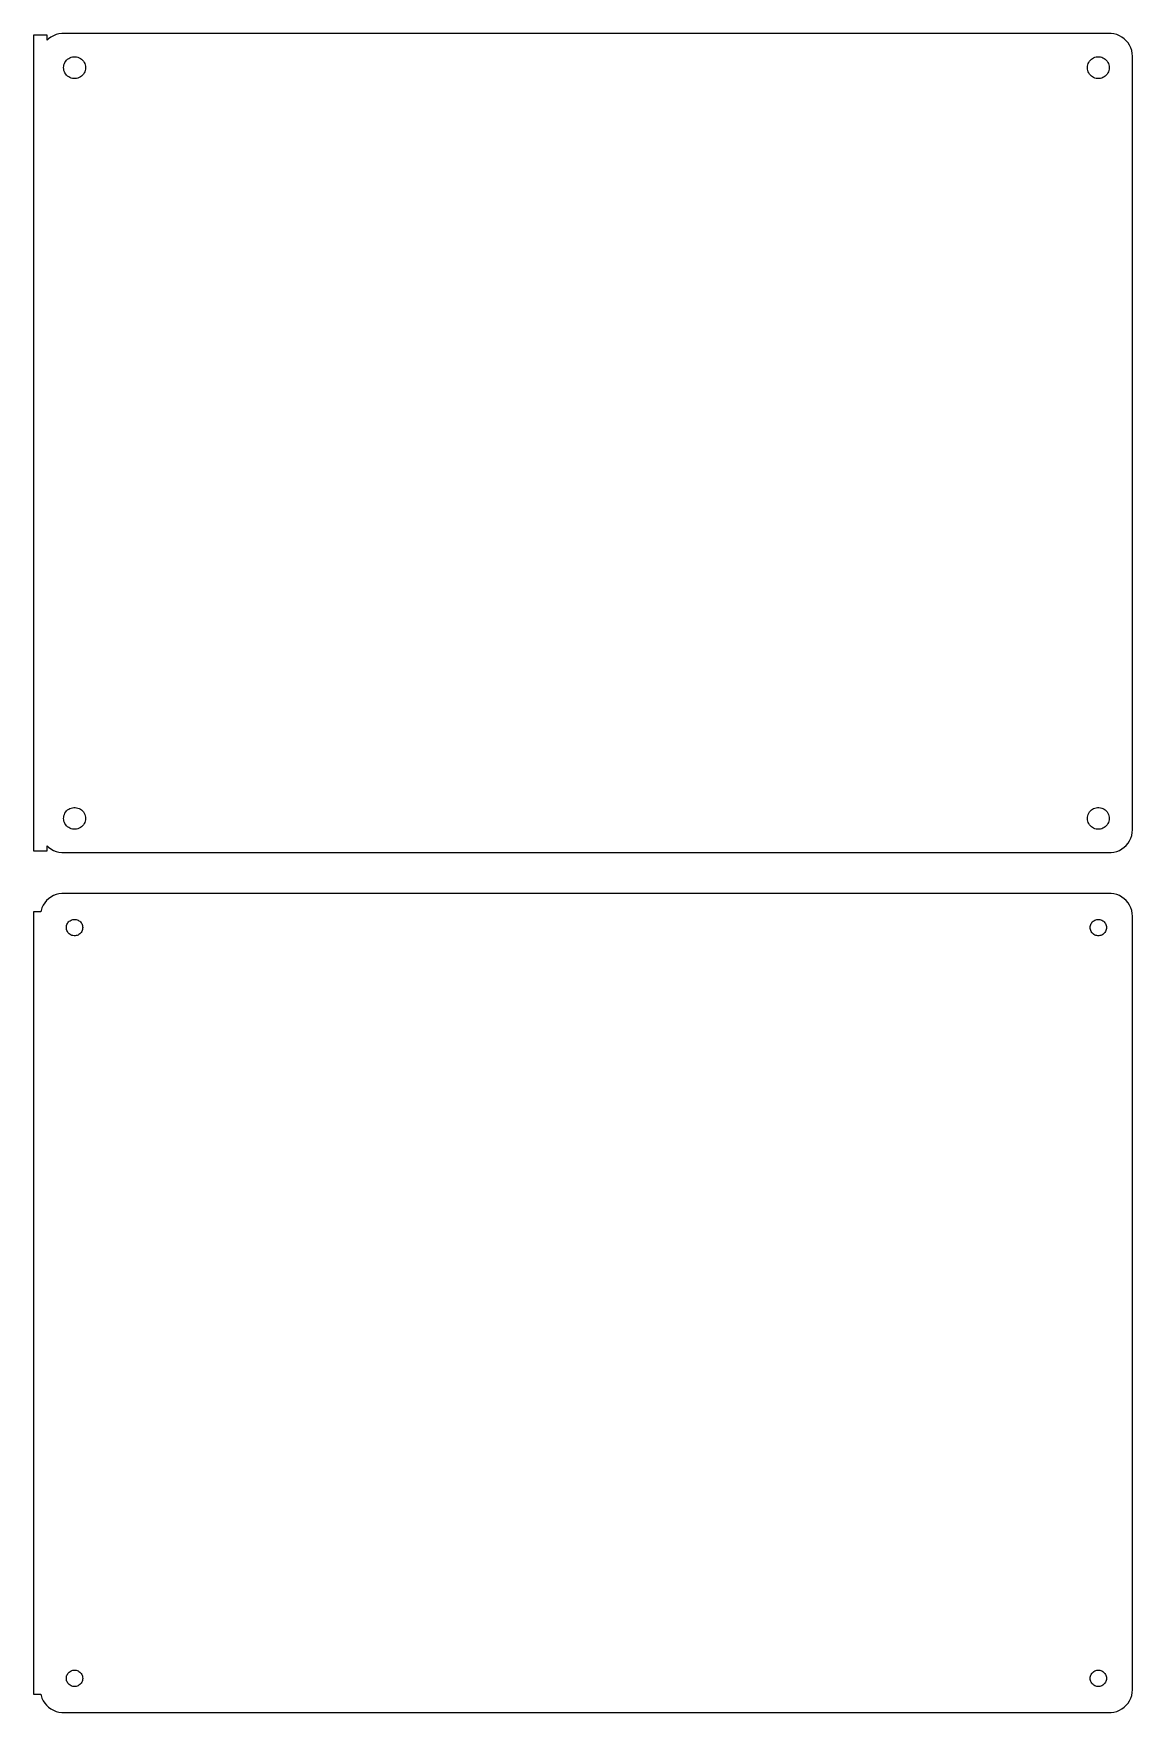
# Model space of a CAD drawing. Header units: metres. Extents: x -122 to 120, y 99 to 468.
import ezdxf

# ---------------------------------------------------------------- set-up
doc = ezdxf.new("R2010")
doc.units = ezdxf.units.M

msp = doc.modelspace()

# ---------------------------------------------------------------- linework, layer by layer
for p, q in [((-118.5, 467.615), (-121.5, 467.615)), ((-121.5, 467.615), (-121.5, 288.385)), ((-118.5, 466.559), (-118.5, 467.615)), ((-118.187, 466.853), (-118.5, 466.559)), ((-117.679, 467.222), (-118.187, 466.853)), ((-117.129, 467.524), (-117.679, 467.222)), ((-116.545, 467.755), (-117.129, 467.524)), ((-115.937, 467.911), (-116.545, 467.755)), ((-115.314, 467.99), (-115.937, 467.911)), ((115.314, 467.99), (-115.314, 467.99)), ((115.937, 467.911), (115.314, 467.99)), ((116.545, 467.755), (115.937, 467.911)), ((117.129, 467.524), (116.545, 467.755)), ((117.679, 467.222), (117.129, 467.524)), ((118.187, 466.853), (117.679, 467.222)), ((118.645, 466.423), (118.187, 466.853)), ((119.045, 465.939), (118.645, 466.423)), ((119.382, 465.409), (119.045, 465.939)), ((119.649, 464.841), (119.382, 465.409)), ((-114.825, 461.097), (-114.731, 461.383)), ((-114.731, 461.383), (-114.603, 461.656)), ((-114.603, 461.656), (-114.442, 461.911)), ((-114.442, 461.911), (-114.25, 462.143)), ((-114.25, 462.143), (-114.03, 462.349)), ((-114.03, 462.349), (-113.786, 462.526)), ((-113.786, 462.526), (-113.522, 462.672)), ((-113.522, 462.672), (-113.242, 462.783)), ((-113.242, 462.783), (-112.95, 462.857)), ((-112.95, 462.857), (-112.651, 462.895)), ((-112.651, 462.895), (-112.349, 462.895)), ((-112.349, 462.895), (-112.05, 462.857)), ((-112.05, 462.857), (-111.758, 462.783)), ((-111.758, 462.783), (-111.478, 462.672)), ((-111.478, 462.672), (-111.214, 462.526)), ((-111.214, 462.526), (-110.97, 462.349)), ((-110.97, 462.349), (-110.75, 462.143)), ((-110.75, 462.143), (-110.558, 461.911)), ((-110.558, 461.911), (-110.397, 461.656)), ((-110.397, 461.656), (-110.269, 461.383)), ((-110.269, 461.383), (-110.175, 461.097)), ((110.175, 461.097), (110.269, 461.383)), ((110.269, 461.383), (110.397, 461.656)), ((110.397, 461.656), (110.558, 461.911)), ((110.558, 461.911), (110.75, 462.143)), ((110.75, 462.143), (110.97, 462.349)), ((110.97, 462.349), (111.214, 462.526)), ((111.214, 462.526), (111.478, 462.672)), ((111.478, 462.672), (111.758, 462.783)), ((111.758, 462.783), (112.05, 462.857)), ((112.05, 462.857), (112.349, 462.895)), ((112.349, 462.895), (112.651, 462.895)), ((112.651, 462.895), (112.95, 462.857)), ((112.95, 462.857), (113.242, 462.783)), ((113.242, 462.783), (113.522, 462.672)), ((113.522, 462.672), (113.786, 462.526)), ((113.786, 462.526), (114.03, 462.349)), ((114.03, 462.349), (114.25, 462.143)), ((114.25, 462.143), (114.442, 461.911)), ((114.442, 461.911), (114.603, 461.656)), ((114.603, 461.656), (114.731, 461.383)), ((114.731, 461.383), (114.825, 461.097)), ((119.843, 464.243), (119.649, 464.841)), ((119.961, 463.627), (119.843, 464.243)), ((120, 463), (119.961, 463.627)), ((120, 293), (120, 463)), ((-114.9, 460.5), (-114.881, 460.801)), ((-114.881, 460.199), (-114.9, 460.5)), ((-114.881, 460.801), (-114.825, 461.097)), ((-114.825, 459.903), (-114.881, 460.199)), ((-114.731, 459.617), (-114.825, 459.903)), ((-114.603, 459.344), (-114.731, 459.617)), ((-114.442, 459.089), (-114.603, 459.344)), ((-114.25, 458.857), (-114.442, 459.089)), ((-114.03, 458.651), (-114.25, 458.857)), ((-113.786, 458.474), (-114.03, 458.651)), ((-113.522, 458.328), (-113.786, 458.474)), ((-113.242, 458.217), (-113.522, 458.328)), ((-112.95, 458.143), (-113.242, 458.217)), ((-112.651, 458.105), (-112.95, 458.143)), ((-112.349, 458.105), (-112.651, 458.105)), ((-112.05, 458.143), (-112.349, 458.105)), ((-111.758, 458.217), (-112.05, 458.143)), ((-111.478, 458.328), (-111.758, 458.217)), ((-111.214, 458.474), (-111.478, 458.328)), ((-110.97, 458.651), (-111.214, 458.474)), ((-110.75, 458.857), (-110.97, 458.651)), ((-110.558, 459.089), (-110.75, 458.857)), ((-110.397, 459.344), (-110.558, 459.089)), ((-110.269, 459.617), (-110.397, 459.344)), ((-110.175, 459.903), (-110.269, 459.617)), ((-110.175, 461.097), (-110.119, 460.801)), ((-110.119, 460.199), (-110.175, 459.903)), ((-110.119, 460.801), (-110.1, 460.5)), ((-110.1, 460.5), (-110.119, 460.199)), ((110.1, 460.5), (110.119, 460.801)), ((110.119, 460.199), (110.1, 460.5)), ((110.119, 460.801), (110.175, 461.097)), ((110.175, 459.903), (110.119, 460.199)), ((110.269, 459.617), (110.175, 459.903)), ((110.397, 459.344), (110.269, 459.617)), ((110.558, 459.089), (110.397, 459.344)), ((110.75, 458.857), (110.558, 459.089)), ((110.97, 458.651), (110.75, 458.857)), ((111.214, 458.474), (110.97, 458.651)), ((111.478, 458.328), (111.214, 458.474)), ((111.758, 458.217), (111.478, 458.328)), ((112.05, 458.143), (111.758, 458.217)), ((112.349, 458.105), (112.05, 458.143)), ((112.651, 458.105), (112.349, 458.105)), ((112.95, 458.143), (112.651, 458.105)), ((113.242, 458.217), (112.95, 458.143)), ((113.522, 458.328), (113.242, 458.217)), ((113.786, 458.474), (113.522, 458.328)), ((114.03, 458.651), (113.786, 458.474)), ((114.25, 458.857), (114.03, 458.651)), ((114.442, 459.089), (114.25, 458.857)), ((114.603, 459.344), (114.442, 459.089)), ((114.731, 459.617), (114.603, 459.344)), ((114.825, 459.903), (114.731, 459.617)), ((114.825, 461.097), (114.881, 460.801)), ((114.881, 460.199), (114.825, 459.903)), ((114.881, 460.801), (114.9, 460.5)), ((114.9, 460.5), (114.881, 460.199)), ((-114.9, 295.5), (-114.881, 295.801)), ((-114.881, 295.199), (-114.9, 295.5)), ((-114.881, 295.801), (-114.825, 296.097)), ((-114.825, 294.903), (-114.881, 295.199)), ((-114.825, 296.097), (-114.731, 296.383)), ((-114.731, 296.383), (-114.603, 296.656)), ((-114.603, 296.656), (-114.442, 296.911)), ((-114.442, 296.911), (-114.25, 297.143)), ((-114.25, 297.143), (-114.03, 297.349)), ((-114.03, 297.349), (-113.786, 297.526)), ((-113.786, 297.526), (-113.522, 297.672)), ((-113.522, 297.672), (-113.242, 297.783)), ((-113.242, 297.783), (-112.95, 297.857)), ((-112.95, 297.857), (-112.651, 297.895)), ((-112.651, 297.895), (-112.349, 297.895)), ((-112.349, 297.895), (-112.05, 297.857)), ((-112.05, 297.857), (-111.758, 297.783)), ((-111.758, 297.783), (-111.478, 297.672)), ((-111.478, 297.672), (-111.214, 297.526)), ((-111.214, 297.526), (-110.97, 297.349)), ((-110.97, 297.349), (-110.75, 297.143)), ((-110.75, 297.143), (-110.558, 296.911)), ((-110.558, 296.911), (-110.397, 296.656)), ((-110.397, 296.656), (-110.269, 296.383)), ((-110.269, 296.383), (-110.175, 296.097)), ((-110.175, 296.097), (-110.119, 295.801)), ((-110.119, 295.199), (-110.175, 294.903)), ((-110.119, 295.801), (-110.1, 295.5)), ((-110.1, 295.5), (-110.119, 295.199)), ((110.1, 295.5), (110.119, 295.801)), ((110.119, 295.199), (110.1, 295.5)), ((110.119, 295.801), (110.175, 296.097)), ((110.175, 294.903), (110.119, 295.199)), ((110.175, 296.097), (110.269, 296.383)), ((110.269, 296.383), (110.397, 296.656)), ((110.397, 296.656), (110.558, 296.911)), ((110.558, 296.911), (110.75, 297.143)), ((110.75, 297.143), (110.97, 297.349)), ((110.97, 297.349), (111.214, 297.526)), ((111.214, 297.526), (111.478, 297.672)), ((111.478, 297.672), (111.758, 297.783)), ((111.758, 297.783), (112.05, 297.857)), ((112.05, 297.857), (112.349, 297.895)), ((112.349, 297.895), (112.651, 297.895)), ((112.651, 297.895), (112.95, 297.857)), ((112.95, 297.857), (113.242, 297.783)), ((113.242, 297.783), (113.522, 297.672)), ((113.522, 297.672), (113.786, 297.526)), ((113.786, 297.526), (114.03, 297.349)), ((114.03, 297.349), (114.25, 297.143)), ((114.25, 297.143), (114.442, 296.911)), ((114.442, 296.911), (114.603, 296.656)), ((114.603, 296.656), (114.731, 296.383)), ((114.731, 296.383), (114.825, 296.097)), ((114.825, 296.097), (114.881, 295.801)), ((114.881, 295.199), (114.825, 294.903)), ((114.881, 295.801), (114.9, 295.5)), ((114.9, 295.5), (114.881, 295.199)), ((-114.731, 294.617), (-114.825, 294.903)), ((-114.603, 294.344), (-114.731, 294.617)), ((-114.442, 294.089), (-114.603, 294.344)), ((-114.25, 293.857), (-114.442, 294.089)), ((-114.03, 293.651), (-114.25, 293.857)), ((-113.786, 293.474), (-114.03, 293.651)), ((-113.522, 293.328), (-113.786, 293.474)), ((-113.242, 293.217), (-113.522, 293.328)), ((-112.95, 293.143), (-113.242, 293.217)), ((-112.651, 293.105), (-112.95, 293.143)), ((-112.349, 293.105), (-112.651, 293.105)), ((-112.05, 293.143), (-112.349, 293.105)), ((-111.758, 293.217), (-112.05, 293.143)), ((-111.478, 293.328), (-111.758, 293.217)), ((-111.214, 293.474), (-111.478, 293.328)), ((-110.97, 293.651), (-111.214, 293.474)), ((-110.75, 293.857), (-110.97, 293.651)), ((-110.558, 294.089), (-110.75, 293.857)), ((-110.397, 294.344), (-110.558, 294.089)), ((-110.269, 294.617), (-110.397, 294.344)), ((-110.175, 294.903), (-110.269, 294.617)), ((110.269, 294.617), (110.175, 294.903)), ((110.397, 294.344), (110.269, 294.617)), ((110.558, 294.089), (110.397, 294.344)), ((110.75, 293.857), (110.558, 294.089)), ((110.97, 293.651), (110.75, 293.857)), ((111.214, 293.474), (110.97, 293.651)), ((111.478, 293.328), (111.214, 293.474)), ((111.758, 293.217), (111.478, 293.328)), ((112.05, 293.143), (111.758, 293.217)), ((112.349, 293.105), (112.05, 293.143)), ((112.651, 293.105), (112.349, 293.105)), ((112.95, 293.143), (112.651, 293.105)), ((113.242, 293.217), (112.95, 293.143)), ((113.522, 293.328), (113.242, 293.217)), ((113.786, 293.474), (113.522, 293.328)), ((114.03, 293.651), (113.786, 293.474)), ((114.25, 293.857), (114.03, 293.651)), ((114.442, 294.089), (114.25, 293.857)), ((114.603, 294.344), (114.442, 294.089)), ((114.731, 294.617), (114.603, 294.344)), ((114.825, 294.903), (114.731, 294.617)), ((119.649, 291.159), (119.843, 291.757)), ((119.843, 291.757), (119.961, 292.373)), ((119.961, 292.373), (120, 293)), ((-121.5, 288.385), (-118.5, 288.385)), ((-118.5, 288.385), (-118.5, 289.441)), ((-118.5, 289.441), (-118.187, 289.147)), ((-118.187, 289.147), (-117.679, 288.778)), ((-117.679, 288.778), (-117.129, 288.476)), ((-117.129, 288.476), (-116.545, 288.245)), ((-116.545, 288.245), (-115.937, 288.089)), ((-115.937, 288.089), (-115.314, 288.01)), ((-115.314, 288.01), (115.314, 288.01)), ((115.314, 288.01), (115.937, 288.089)), ((115.937, 288.089), (116.545, 288.245)), ((116.545, 288.245), (117.129, 288.476)), ((117.129, 288.476), (117.679, 288.778)), ((117.679, 288.778), (118.187, 289.147)), ((118.187, 289.147), (118.645, 289.577)), ((118.645, 289.577), (119.045, 290.061)), ((119.045, 290.061), (119.382, 290.591)), ((119.382, 290.591), (119.649, 291.159)), ((-119.045, 276.939), (-119.382, 276.409)), ((-118.645, 277.423), (-119.045, 276.939)), ((-118.187, 277.853), (-118.645, 277.423)), ((-117.679, 278.222), (-118.187, 277.853)), ((-117.129, 278.524), (-117.679, 278.222)), ((-116.545, 278.755), (-117.129, 278.524)), ((-115.937, 278.911), (-116.545, 278.755)), ((-115.314, 278.99), (-115.937, 278.911)), ((115.314, 278.99), (-115.314, 278.99)), ((115.937, 278.911), (115.314, 278.99)), ((116.545, 278.755), (115.937, 278.911)), ((117.129, 278.524), (116.545, 278.755)), ((117.679, 278.222), (117.129, 278.524)), ((118.187, 277.853), (117.679, 278.222)), ((118.645, 277.423), (118.187, 277.853)), ((119.045, 276.939), (118.645, 277.423)), ((119.382, 276.409), (119.045, 276.939)), ((-119.9, 274.944), (-121.5, 274.944)), ((-121.5, 274.944), (-121.5, 103.056)), ((-119.843, 275.243), (-119.9, 274.944)), ((-119.649, 275.841), (-119.843, 275.243)), ((-119.382, 276.409), (-119.649, 275.841)), ((-113.464, 273.02), (-113.266, 273.129)), ((-113.266, 273.129), (-113.056, 273.212)), ((-113.056, 273.212), (-112.837, 273.268)), ((-112.837, 273.268), (-112.613, 273.296)), ((-112.613, 273.296), (-112.387, 273.296)), ((-112.387, 273.296), (-112.163, 273.268)), ((-112.163, 273.268), (-111.944, 273.212)), ((-111.944, 273.212), (-111.734, 273.129)), ((-111.734, 273.129), (-111.536, 273.02)), ((111.536, 273.02), (111.734, 273.129)), ((111.734, 273.129), (111.944, 273.212)), ((111.944, 273.212), (112.163, 273.268)), ((112.163, 273.268), (112.387, 273.296)), ((112.387, 273.296), (112.613, 273.296)), ((112.613, 273.296), (112.837, 273.268)), ((112.837, 273.268), (113.056, 273.212)), ((113.056, 273.212), (113.266, 273.129)), ((113.266, 273.129), (113.464, 273.02)), ((119.649, 275.841), (119.382, 276.409)), ((119.843, 275.243), (119.649, 275.841)), ((119.961, 274.627), (119.843, 275.243)), ((120, 274), (119.961, 274.627)), ((120, 104), (120, 274)), ((-114.3, 271.5), (-114.286, 271.726)), ((-114.286, 271.274), (-114.3, 271.5)), ((-114.286, 271.726), (-114.243, 271.948)), ((-114.243, 271.052), (-114.286, 271.274)), ((-114.243, 271.948), (-114.174, 272.163)), ((-114.174, 270.837), (-114.243, 271.052)), ((-114.174, 272.163), (-114.077, 272.367)), ((-114.077, 270.633), (-114.174, 270.837)), ((-114.077, 272.367), (-113.956, 272.558)), ((-113.956, 270.442), (-114.077, 270.633)), ((-113.956, 272.558), (-113.812, 272.732)), ((-113.812, 270.268), (-113.956, 270.442)), ((-113.812, 272.732), (-113.647, 272.887)), ((-113.647, 270.113), (-113.812, 270.268)), ((-113.647, 272.887), (-113.464, 273.02)), ((-113.464, 269.98), (-113.647, 270.113)), ((-113.266, 269.871), (-113.464, 269.98)), ((-113.056, 269.788), (-113.266, 269.871)), ((-112.837, 269.732), (-113.056, 269.788)), ((-112.613, 269.704), (-112.837, 269.732)), ((-112.387, 269.704), (-112.613, 269.704)), ((-112.163, 269.732), (-112.387, 269.704)), ((-111.944, 269.788), (-112.163, 269.732)), ((-111.734, 269.871), (-111.944, 269.788)), ((-111.536, 269.98), (-111.734, 269.871)), ((-111.536, 273.02), (-111.353, 272.887)), ((-111.353, 270.113), (-111.536, 269.98)), ((-111.353, 272.887), (-111.188, 272.732)), ((-111.188, 270.268), (-111.353, 270.113)), ((-111.188, 272.732), (-111.044, 272.558)), ((-111.044, 270.442), (-111.188, 270.268)), ((-111.044, 272.558), (-110.923, 272.367)), ((-110.923, 270.633), (-111.044, 270.442)), ((-110.923, 272.367), (-110.826, 272.163)), ((-110.826, 270.837), (-110.923, 270.633)), ((-110.826, 272.163), (-110.757, 271.948)), ((-110.757, 271.052), (-110.826, 270.837)), ((-110.757, 271.948), (-110.714, 271.726)), ((-110.714, 271.274), (-110.757, 271.052)), ((-110.714, 271.726), (-110.7, 271.5)), ((-110.7, 271.5), (-110.714, 271.274)), ((110.7, 271.5), (110.714, 271.726)), ((110.714, 271.274), (110.7, 271.5)), ((110.714, 271.726), (110.757, 271.948)), ((110.757, 271.052), (110.714, 271.274)), ((110.757, 271.948), (110.826, 272.163)), ((110.826, 270.837), (110.757, 271.052)), ((110.826, 272.163), (110.923, 272.367)), ((110.923, 270.633), (110.826, 270.837)), ((110.923, 272.367), (111.044, 272.558)), ((111.044, 270.442), (110.923, 270.633)), ((111.044, 272.558), (111.188, 272.732)), ((111.188, 270.268), (111.044, 270.442)), ((111.188, 272.732), (111.353, 272.887)), ((111.353, 270.113), (111.188, 270.268)), ((111.353, 272.887), (111.536, 273.02)), ((111.536, 269.98), (111.353, 270.113)), ((111.734, 269.871), (111.536, 269.98)), ((111.944, 269.788), (111.734, 269.871)), ((112.163, 269.732), (111.944, 269.788)), ((112.387, 269.704), (112.163, 269.732)), ((112.613, 269.704), (112.387, 269.704)), ((112.837, 269.732), (112.613, 269.704)), ((113.056, 269.788), (112.837, 269.732)), ((113.266, 269.871), (113.056, 269.788)), ((113.464, 269.98), (113.266, 269.871)), ((113.464, 273.02), (113.647, 272.887)), ((113.647, 270.113), (113.464, 269.98)), ((113.647, 272.887), (113.812, 272.732)), ((113.812, 270.268), (113.647, 270.113)), ((113.812, 272.732), (113.956, 272.558)), ((113.956, 270.442), (113.812, 270.268)), ((113.956, 272.558), (114.077, 272.367)), ((114.077, 270.633), (113.956, 270.442)), ((114.077, 272.367), (114.174, 272.163)), ((114.174, 270.837), (114.077, 270.633)), ((114.174, 272.163), (114.243, 271.948)), ((114.243, 271.052), (114.174, 270.837)), ((114.243, 271.948), (114.286, 271.726)), ((114.286, 271.274), (114.243, 271.052)), ((114.286, 271.726), (114.3, 271.5)), ((114.3, 271.5), (114.286, 271.274)), ((-114.243, 106.948), (-114.174, 107.163)), ((-114.174, 107.163), (-114.077, 107.367)), ((-114.077, 107.367), (-113.956, 107.558)), ((-113.956, 107.558), (-113.812, 107.732)), ((-113.812, 107.732), (-113.647, 107.887)), ((-113.647, 107.887), (-113.464, 108.02)), ((-113.464, 108.02), (-113.266, 108.129)), ((-113.266, 108.129), (-113.056, 108.212)), ((-113.056, 108.212), (-112.837, 108.268)), ((-112.837, 108.268), (-112.613, 108.296)), ((-112.613, 108.296), (-112.387, 108.296)), ((-112.387, 108.296), (-112.163, 108.268)), ((-112.163, 108.268), (-111.944, 108.212)), ((-111.944, 108.212), (-111.734, 108.129)), ((-111.734, 108.129), (-111.536, 108.02)), ((-111.536, 108.02), (-111.353, 107.887)), ((-111.353, 107.887), (-111.188, 107.732)), ((-111.188, 107.732), (-111.044, 107.558)), ((-111.044, 107.558), (-110.923, 107.367)), ((-110.923, 107.367), (-110.826, 107.163)), ((-110.826, 107.163), (-110.757, 106.948)), ((110.757, 106.948), (110.826, 107.163)), ((110.826, 107.163), (110.923, 107.367)), ((110.923, 107.367), (111.044, 107.558)), ((111.044, 107.558), (111.188, 107.732)), ((111.188, 107.732), (111.353, 107.887)), ((111.353, 107.887), (111.536, 108.02)), ((111.536, 108.02), (111.734, 108.129)), ((111.734, 108.129), (111.944, 108.212)), ((111.944, 108.212), (112.163, 108.268)), ((112.163, 108.268), (112.387, 108.296)), ((112.387, 108.296), (112.613, 108.296)), ((112.613, 108.296), (112.837, 108.268)), ((112.837, 108.268), (113.056, 108.212)), ((113.056, 108.212), (113.266, 108.129)), ((113.266, 108.129), (113.464, 108.02)), ((113.464, 108.02), (113.647, 107.887)), ((113.647, 107.887), (113.812, 107.732)), ((113.812, 107.732), (113.956, 107.558)), ((113.956, 107.558), (114.077, 107.367)), ((114.077, 107.367), (114.174, 107.163)), ((114.174, 107.163), (114.243, 106.948)), ((-114.3, 106.5), (-114.286, 106.726)), ((-114.286, 106.274), (-114.3, 106.5)), ((-114.286, 106.726), (-114.243, 106.948)), ((-114.243, 106.052), (-114.286, 106.274)), ((-114.174, 105.837), (-114.243, 106.052)), ((-114.077, 105.633), (-114.174, 105.837)), ((-113.956, 105.442), (-114.077, 105.633)), ((-113.812, 105.268), (-113.956, 105.442)), ((-113.647, 105.113), (-113.812, 105.268)), ((-113.464, 104.98), (-113.647, 105.113)), ((-113.266, 104.871), (-113.464, 104.98)), ((-113.056, 104.788), (-113.266, 104.871)), ((-112.837, 104.732), (-113.056, 104.788)), ((-112.613, 104.704), (-112.837, 104.732)), ((-112.387, 104.704), (-112.613, 104.704)), ((-112.163, 104.732), (-112.387, 104.704)), ((-111.944, 104.788), (-112.163, 104.732)), ((-111.734, 104.871), (-111.944, 104.788)), ((-111.536, 104.98), (-111.734, 104.871)), ((-111.353, 105.113), (-111.536, 104.98)), ((-111.188, 105.268), (-111.353, 105.113)), ((-111.044, 105.442), (-111.188, 105.268)), ((-110.923, 105.633), (-111.044, 105.442)), ((-110.826, 105.837), (-110.923, 105.633)), ((-110.757, 106.052), (-110.826, 105.837)), ((-110.757, 106.948), (-110.714, 106.726)), ((-110.714, 106.274), (-110.757, 106.052)), ((-110.714, 106.726), (-110.7, 106.5)), ((-110.7, 106.5), (-110.714, 106.274)), ((110.7, 106.5), (110.714, 106.726)), ((110.714, 106.274), (110.7, 106.5)), ((110.714, 106.726), (110.757, 106.948)), ((110.757, 106.052), (110.714, 106.274)), ((110.826, 105.837), (110.757, 106.052)), ((110.923, 105.633), (110.826, 105.837)), ((111.044, 105.442), (110.923, 105.633)), ((111.188, 105.268), (111.044, 105.442)), ((111.353, 105.113), (111.188, 105.268)), ((111.536, 104.98), (111.353, 105.113)), ((111.734, 104.871), (111.536, 104.98)), ((111.944, 104.788), (111.734, 104.871)), ((112.163, 104.732), (111.944, 104.788)), ((112.387, 104.704), (112.163, 104.732)), ((112.613, 104.704), (112.387, 104.704)), ((112.837, 104.732), (112.613, 104.704)), ((113.056, 104.788), (112.837, 104.732)), ((113.266, 104.871), (113.056, 104.788)), ((113.464, 104.98), (113.266, 104.871)), ((113.647, 105.113), (113.464, 104.98)), ((113.812, 105.268), (113.647, 105.113)), ((113.956, 105.442), (113.812, 105.268)), ((114.077, 105.633), (113.956, 105.442)), ((114.174, 105.837), (114.077, 105.633)), ((114.243, 106.052), (114.174, 105.837)), ((114.243, 106.948), (114.286, 106.726)), ((114.286, 106.274), (114.243, 106.052)), ((114.286, 106.726), (114.3, 106.5)), ((114.3, 106.5), (114.286, 106.274)), ((119.843, 102.757), (119.961, 103.373)), ((119.961, 103.373), (120, 104)), ((-121.5, 103.056), (-119.9, 103.056)), ((-119.9, 103.056), (-119.843, 102.757)), ((-119.843, 102.757), (-119.649, 102.159)), ((-119.649, 102.159), (-119.382, 101.591)), ((-119.382, 101.591), (-119.045, 101.061)), ((-119.045, 101.061), (-118.645, 100.577)), ((-118.645, 100.577), (-118.187, 100.147)), ((-118.187, 100.147), (-117.679, 99.778)), ((-117.679, 99.778), (-117.129, 99.476)), ((117.129, 99.476), (117.679, 99.778)), ((117.679, 99.778), (118.187, 100.147)), ((118.187, 100.147), (118.645, 100.577)), ((118.645, 100.577), (119.045, 101.061)), ((119.045, 101.061), (119.382, 101.591)), ((119.382, 101.591), (119.649, 102.159)), ((119.649, 102.159), (119.843, 102.757)), ((-117.129, 99.476), (-116.545, 99.245)), ((-116.545, 99.245), (-115.937, 99.089)), ((-115.937, 99.089), (-115.314, 99.01)), ((-115.314, 99.01), (115.314, 99.01)), ((115.314, 99.01), (115.937, 99.089)), ((115.937, 99.089), (116.545, 99.245)), ((116.545, 99.245), (117.129, 99.476))]:
    msp.add_line(p, q)

doc.saveas('drawing.dxf')
